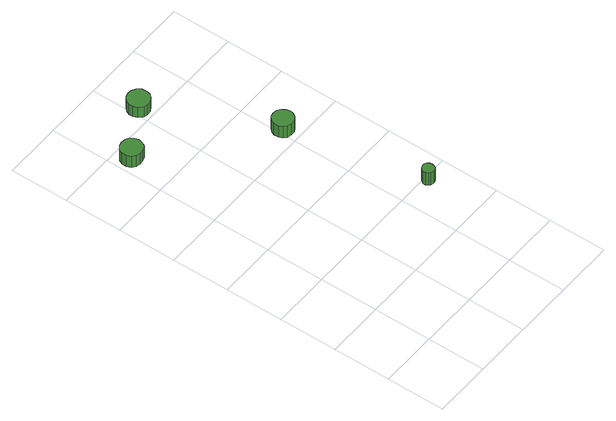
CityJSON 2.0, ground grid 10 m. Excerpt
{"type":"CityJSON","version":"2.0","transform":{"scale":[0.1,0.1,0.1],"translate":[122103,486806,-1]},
"CityObjects":{
"tree1":{"type":"SolitaryVegetationObject","attributes":{"function":"something"}},
"tree2":{"type":"SolitaryVegetationObject","attributes":{"function":"something"}},
"tree3":{"type":"SolitaryVegetationObject","attributes":{"function":"something"}},
"tree4":{"type":"SolitaryVegetationObject","attributes":{"function":"something"}},
"tree5":{"type":"SolitaryVegetationObject","attributes":{"function":"something"}},
"tree6":{"type":"SolitaryVegetationObject","attributes":{"function":"something"}},
"tree7":{"type":"SolitaryVegetationObject","attributes":{"function":"something"}},
"tree8":{"type":"SolitaryVegetationObject","attributes":{"function":"something"}},
"tree9":{"type":"SolitaryVegetationObject","attributes":{"function":"something"},"geometry":[{"type":"MultiSurface","lod":"1","boundaries":[[[0,1,2,3,4,5,6,7,8,9,10,11,12,13,14]],[[15,16,17,18,19,20,21,22,23,24,25,26,27,28,29]],[[0,29,28,1]],[[1,28,27,2]],[[2,27,26,3]],[[3,26,25,4]],[[4,25,24,5]],[[5,24,23,6]],[[6,23,22,7]],[[7,22,21,8]],[[8,21,20,9]],[[9,20,19,10]],[[10,19,18,11]],[[11,18,17,12]],[[12,17,16,13]],[[13,16,15,14]],[[14,15,29,0]]]}]},
"tree10":{"type":"SolitaryVegetationObject","attributes":{"function":"something"}},
"tree11":{"type":"SolitaryVegetationObject","attributes":{"function":"something"}},
"tree12":{"type":"SolitaryVegetationObject","attributes":{"function":"something"},"geometry":[{"type":"MultiSurface","lod":"1","boundaries":[[[30,31,32,33,34,35,36,37,38,39,40,41,42,43,44]],[[45,46,47,48,49,50,51,52,53,54,55,56,57,58,59]],[[30,59,58,31]],[[31,58,57,32]],[[32,57,56,33]],[[33,56,55,34]],[[34,55,54,35]],[[35,54,53,36]],[[36,53,52,37]],[[37,52,51,38]],[[38,51,50,39]],[[39,50,49,40]],[[40,49,48,41]],[[41,48,47,42]],[[42,47,46,43]],[[43,46,45,44]],[[44,45,59,30]]]}]},
"tree13":{"type":"SolitaryVegetationObject","attributes":{"function":"something"},"geometry":[{"type":"MultiSurface","lod":"1","boundaries":[[[60,61,62,63,64,65,66,67,68,69,70,71,72,73,74]],[[75,76,77,78,79,80,81,82,83,84,85,86,87,88,89]],[[60,89,88,61]],[[61,88,87,62]],[[62,87,86,63]],[[63,86,85,64]],[[64,85,84,65]],[[65,84,83,66]],[[66,83,82,67]],[[67,82,81,68]],[[68,81,80,69]],[[69,80,79,70]],[[70,79,78,71]],[[71,78,77,72]],[[72,77,76,73]],[[73,76,75,74]],[[74,75,89,60]]]}]},
"tree14":{"type":"SolitaryVegetationObject","attributes":{"function":"something"},"geometry":[{"type":"MultiSurface","lod":"1","boundaries":[[[90,91,92,93,94,95,96,97,98,99,100,101,102,103,104]],[[105,106,107,108,109,110,111,112,113,114,115,116,117,118,119]],[[90,119,118,91]],[[91,118,117,92]],[[92,117,116,93]],[[93,116,115,94]],[[94,115,114,95]],[[95,114,113,96]],[[96,113,112,97]],[[97,112,111,98]],[[98,111,110,99]],[[99,110,109,100]],[[100,109,108,101]],[[101,108,107,102]],[[102,107,106,103]],[[103,106,105,104]],[[104,105,119,90]]]}]}
},
"vertices":[
[46,574,33],[44,581,33],[40,588,33],[33,591,33],[25,592,33],[18,590,33],[12,585,33],[9,578,33],[9,570,33],[12,563,33],[18,558,33],[25,556,33],[33,557,33],[40,560,33],[44,567,33],[44,567,9],[40,560,9],[33,557,9],[25,556,9],[18,558,9],[12,563,9],[9,570,9],[9,578,9],[12,585,9],[18,590,9],[25,592,9],[33,591,9],[40,588,9],[44,581,9],[46,574,9],
[132,626,31],[131,633,31],[126,640,31],[119,644,31],[111,645,31],[104,642,31],[98,637,31],[95,630,31],[95,622,31],[98,615,31],[104,609,31],[111,607,31],[119,608,31],[126,612,31],[131,618,31],[131,618,9],[126,612,9],[119,608,9],[111,607,9],[104,609,9],[98,615,9],[95,622,9],[95,630,9],[98,637,9],[104,642,9],[111,645,9],[119,644,9],[126,640,9],[131,633,9],[132,626,9],
[265,193,38],[264,197,38],[262,201,38],[258,203,38],[254,203,38],[250,202,38],[247,199,38],[245,195,38],[245,191,38],[247,187,38],[250,184,38],[254,183,38],[258,183,38],[262,185,38],[264,189,38],[264,189,11],[262,185,11],[258,183,11],[254,183,11],[250,184,11],[247,187,11],[245,191,11],[245,195,11],[247,199,11],[250,202,11],[254,203,11],[258,203,11],[262,201,11],[264,197,11],[265,193,11],
[226,428,35],[224,435,35],[220,441,35],[214,445,35],[206,446,35],[199,444,35],[194,439,35],[191,432,35],[191,424,35],[194,418,35],[199,413,35],[206,411,35],[214,411,35],[220,415,35],[224,421,35],[224,421,10],[220,415,10],[214,411,10],[206,411,10],[199,413,10],[194,418,10],[191,424,10],[191,432,10],[194,439,10],[199,444,10],[206,446,10],[214,445,10],[220,441,10],[224,435,10],[226,428,10]
]}
